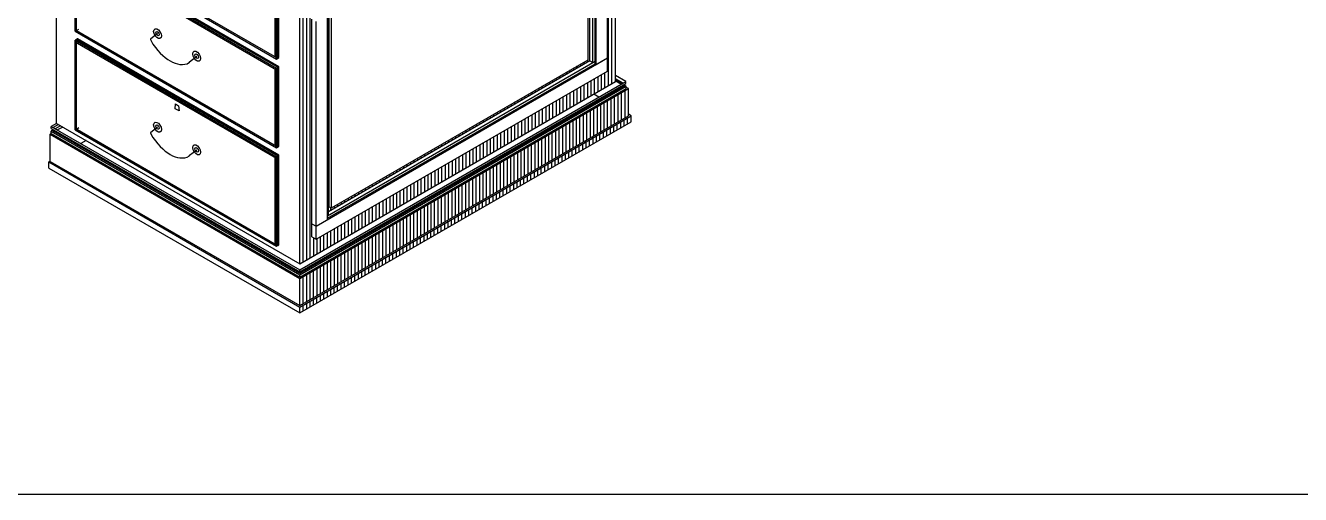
# Model space of a CAD drawing. Header units: inches. Extents: x 0.3 to 16.2, y 0.3 to 11.4.
# Drawn here: x 3.001 to 6.23, y 0.315 to 1.503 of the extents above; entities that cross this region are included whole.
import ezdxf

# ---------------------------------------------------------------- set-up
doc = ezdxf.new("R2010")
doc.units = ezdxf.units.IN
doc.header["$LTSCALE"] = 0.009843
doc.header["$MEASUREMENT"] = 0
doc.layers.add('GEOMETRY', color=7, linetype='Continuous')

msp = doc.modelspace()

# ---------------------------------------------------------------- linework, layer by layer
at = {"layer": 'GEOMETRY'}
for p, q in [((4.4862, 1.3555), (4.4862, 2.0382)), ((4.4949, 1.3606), (4.4949, 2.0433)), ((4.4776, 1.3508), (4.4776, 2.0331)), ((4.4752, 1.4205), (4.4752, 1.9386)), ((3.0795, 1.2547), (3.0795, 1.9374)), ((4.4299, 1.4134), (4.4299, 1.9098)), ((4.4378, 1.4091), (4.4378, 1.9146)), ((4.4433, 1.4122), (4.4433, 1.9177)), ((4.4465, 1.4039), (4.4465, 1.922)), ((4.4256, 1.4161), (4.4256, 1.8984)), ((3.1264, 1.7161), (3.6366, 1.4217)), ((3.1264, 1.7161), (3.6366, 1.4217)), ((3.1264, 1.7126), (3.6366, 1.4177)), ((3.1295, 1.7142), (3.6366, 1.4217)), ((3.1264, 1.6898), (3.6366, 1.3949)), ((3.1264, 1.6898), (3.6366, 1.3949)), ((3.1264, 1.6858), (3.6366, 1.3909)), ((3.1264, 1.4917), (3.1264, 1.6858)), ((3.1295, 1.6913), (3.6398, 1.3969)), ((3.1295, 1.6913), (3.6398, 1.3969)), ((3.1295, 1.4902), (3.1295, 1.6839)), ((3.1295, 1.4937), (3.1295, 1.6839)), ((3.6425, 1.3984), (3.1323, 1.6929)), ((3.6425, 1.3984), (3.1323, 1.6929)), ((3.6331, 1.4236), (3.6331, 1.5921)), ((3.6366, 1.4217), (3.6366, 1.5902)), ((3.6398, 1.4197), (3.6398, 1.5961)), ((3.6425, 1.4213), (3.6425, 1.5976)), ((3.6425, 1.4252), (3.6425, 1.5937)), ((3.6953, 0.8992), (3.6953, 1.585)), ((3.7043, 0.9043), (3.7043, 1.5866)), ((3.713, 0.9094), (3.713, 1.5917)), ((3.7217, 0.9142), (3.7217, 1.5969)), ((3.726, 1.0008), (3.726, 1.5189)), ((3.7657, 1.011), (3.7657, 1.5291)), ((3.7681, 1.0224), (3.7681, 1.528)), ((3.7701, 1.0437), (3.7701, 1.5264)), ((3.7756, 1.0406), (3.7756, 1.5232)), ((3.1264, 1.4917), (3.6366, 1.1972)), ((3.1264, 1.4917), (3.6366, 1.1972)), ((3.1264, 1.4917), (3.1295, 1.4902)), ((3.1264, 1.4882), (3.1264, 1.4917)), ((3.1264, 1.4882), (3.6366, 1.1933)), ((3.1295, 1.4902), (3.1354, 1.4933)), ((3.1295, 1.4902), (3.6366, 1.1972)), ((3.3252, 1.4878), (3.3264, 1.4921)), ((3.3264, 1.4823), (3.3252, 1.4878)), ((3.3264, 1.4921), (3.3291, 1.4945)), ((3.3291, 1.4945), (3.3331, 1.4945)), ((3.3307, 1.4846), (3.3315, 1.487)), ((3.3315, 1.487), (3.3339, 1.4878)), ((3.3331, 1.4945), (3.3374, 1.4921)), ((3.3339, 1.4878), (3.3366, 1.4862)), ((3.3366, 1.4862), (3.3386, 1.4831)), ((3.3374, 1.4921), (3.3413, 1.4874)), ((3.3413, 1.4874), (3.3441, 1.4819)), ((3.737, 0.9945), (3.737, 1.5126)), ((3.1323, 1.4689), (3.1264, 1.4654)), ((3.1264, 1.4654), (3.6366, 1.1705)), ((3.1264, 1.4654), (3.6366, 1.1705)), ((3.1264, 1.4614), (3.1264, 1.4654)), ((3.1264, 1.4614), (3.6366, 1.1669)), ((3.1264, 1.4614), (3.1295, 1.4594)), ((3.1264, 1.4614), (3.1295, 1.4594)), ((3.1264, 1.2425), (3.1264, 1.4614)), ((3.1323, 1.4689), (3.1295, 1.4669)), ((3.1295, 1.4669), (3.6398, 1.1724)), ((3.1295, 1.4669), (3.6398, 1.1724)), ((3.1295, 1.2406), (3.1295, 1.4594)), ((3.1295, 1.2441), (3.1295, 1.4594)), ((3.6425, 1.174), (3.1323, 1.4689)), ((3.6425, 1.174), (3.1323, 1.4689)), ((3.335, 1.4823), (3.3177, 1.4681)), ((3.3177, 1.4681), (3.3177, 1.4669)), ((3.3177, 1.4669), (3.3236, 1.4559)), ((3.3236, 1.4559), (3.3299, 1.4472)), ((3.3291, 1.4768), (3.3264, 1.4823)), ((3.3331, 1.4724), (3.3291, 1.4768)), ((3.3315, 1.4811), (3.3307, 1.4846)), ((3.3339, 1.478), (3.3315, 1.4811)), ((3.3374, 1.4697), (3.3331, 1.4724)), ((3.3366, 1.4764), (3.3339, 1.478)), ((3.3386, 1.4772), (3.3366, 1.4764)), ((3.3413, 1.4697), (3.3374, 1.4697)), ((3.3386, 1.4831), (3.3394, 1.4795)), ((3.3394, 1.4795), (3.3386, 1.4772)), ((3.3441, 1.472), (3.3413, 1.4697)), ((3.3441, 1.4819), (3.3449, 1.4764)), ((3.3449, 1.4764), (3.3441, 1.472)), ((3.3299, 1.4472), (3.3362, 1.4398)), ((3.3362, 1.4398), (3.3421, 1.4331)), ((3.3421, 1.4331), (3.3484, 1.4268)), ((3.3484, 1.4268), (3.3547, 1.4217)), ((3.3547, 1.4217), (3.361, 1.4169)), ((3.4165, 1.411), (3.4343, 1.4248)), ((3.4244, 1.4307), (3.4252, 1.435)), ((3.4252, 1.4252), (3.4244, 1.4307)), ((3.4252, 1.435), (3.428, 1.4374)), ((3.428, 1.4197), (3.4252, 1.4252)), ((3.428, 1.4374), (3.4319, 1.4374)), ((3.4299, 1.4276), (3.4307, 1.4299)), ((3.4307, 1.424), (3.4299, 1.4276)), ((3.4307, 1.4299), (3.4327, 1.4307)), ((3.4327, 1.4209), (3.4307, 1.424)), ((3.4319, 1.4374), (3.4362, 1.435)), ((3.4327, 1.4307), (3.4354, 1.4291)), ((3.4354, 1.4291), (3.4378, 1.426)), ((3.4362, 1.435), (3.4402, 1.4303)), ((3.4378, 1.426), (3.4386, 1.4224)), ((3.4386, 1.4224), (3.4378, 1.4201)), ((3.4402, 1.4303), (3.4429, 1.4248)), ((3.4429, 1.4248), (3.4441, 1.4193)), ((3.6331, 1.4236), (3.6366, 1.4217)), ((3.6366, 1.4217), (3.6425, 1.4252)), ((3.6366, 1.4217), (3.6425, 1.4252)), ((3.6366, 1.4217), (3.6425, 1.4252)), ((3.6366, 1.4177), (3.6366, 1.4217)), ((3.6366, 1.4177), (3.6425, 1.4213)), ((3.6398, 1.4197), (3.6425, 1.4213)), ((3.6425, 1.4213), (3.6425, 1.4252)), ((3.361, 1.4169), (3.3669, 1.413)), ((3.3669, 1.413), (3.3732, 1.4098)), ((3.3732, 1.4098), (3.3795, 1.4071)), ((3.3795, 1.4071), (3.3854, 1.4055)), ((3.3854, 1.4055), (3.3917, 1.4043)), ((3.3917, 1.4043), (3.398, 1.4039)), ((3.398, 1.4039), (3.4043, 1.4047)), ((3.4043, 1.4047), (3.4102, 1.4059)), ((3.4102, 1.4059), (3.4165, 1.4098)), ((3.4165, 1.4098), (3.4165, 1.411)), ((3.4319, 1.415), (3.428, 1.4197)), ((3.4362, 1.4126), (3.4319, 1.415)), ((3.4354, 1.4193), (3.4327, 1.4209)), ((3.4378, 1.4201), (3.4354, 1.4193)), ((3.4402, 1.4126), (3.4362, 1.4126)), ((3.4429, 1.415), (3.4402, 1.4126)), ((3.4441, 1.4193), (3.4429, 1.415)), ((3.6331, 1.3929), (3.6366, 1.3909)), ((3.6331, 1.3929), (3.6366, 1.3909)), ((3.6331, 1.1992), (3.6331, 1.3929)), ((3.6366, 1.3949), (3.6425, 1.3984)), ((3.6366, 1.3949), (3.6425, 1.3984)), ((3.6394, 1.3965), (3.6366, 1.3949)), ((3.6366, 1.3909), (3.6366, 1.3949)), ((3.6366, 1.3909), (3.6425, 1.3945)), ((3.6366, 1.3909), (3.6425, 1.3945)), ((3.6366, 1.3909), (3.6425, 1.3945)), ((3.6366, 1.1972), (3.6366, 1.3909)), ((3.6398, 1.3969), (3.6425, 1.3984)), ((3.6398, 1.3969), (3.6425, 1.3984)), ((3.6398, 1.1953), (3.6398, 1.3969)), ((3.6425, 1.1969), (3.6425, 1.3984)), ((3.6425, 1.3945), (3.6425, 1.3984)), ((3.6425, 1.2008), (3.6425, 1.3945)), ((3.737, 0.9945), (4.4752, 1.4205)), ((3.737, 0.9945), (4.4752, 1.4205)), ((3.7657, 1.0209), (4.4433, 1.4122)), ((3.7657, 1.0209), (4.4433, 1.4122)), ((3.7657, 1.0146), (4.4433, 1.4059)), ((4.4299, 1.4134), (3.7681, 1.0311)), ((3.7756, 1.0406), (4.4256, 1.4161)), ((4.3807, 1.385), (4.3807, 1.3902)), ((4.3894, 1.3902), (4.3894, 1.3953)), ((4.3984, 1.3953), (4.3984, 1.4004)), ((4.4071, 1.4), (4.4071, 1.4051)), ((4.4157, 1.4051), (4.4157, 1.4102)), ((4.4248, 1.4102), (4.4248, 1.4154)), ((4.4299, 1.4134), (4.4378, 1.4091)), ((4.4378, 1.4091), (4.4433, 1.4122)), ((4.4433, 1.4059), (4.4433, 1.4122)), ((4.4433, 1.4059), (4.4465, 1.4039)), ((4.4465, 1.4039), (4.4752, 1.4205)), ((4.4752, 1.3874), (4.4752, 1.4205)), ((3.6953, 0.8992), (4.4949, 1.3606)), ((3.6953, 0.8839), (4.5213, 1.3606)), ((3.6953, 0.8839), (4.5213, 1.3606)), ((3.737, 0.9614), (4.4752, 1.3874)), ((4.328, 1.3547), (4.328, 1.3594)), ((4.3366, 1.3594), (4.3366, 1.3646)), ((4.3457, 1.3646), (4.3457, 1.3697)), ((4.3543, 1.3697), (4.3543, 1.3748)), ((4.363, 1.3748), (4.363, 1.3799)), ((4.372, 1.3799), (4.372, 1.385)), ((4.4248, 1.3201), (4.4248, 1.3583)), ((4.4335, 1.3252), (4.4335, 1.3634)), ((4.4421, 1.3303), (4.4421, 1.3685)), ((4.4512, 1.3354), (4.4512, 1.3736)), ((4.4598, 1.3406), (4.4598, 1.3787)), ((4.4685, 1.3457), (4.4685, 1.3835)), ((4.5213, 1.3606), (4.4949, 1.376)), ((4.5142, 1.3567), (4.4949, 1.3677)), ((4.5122, 1.3555), (4.4949, 1.3654)), ((4.5094, 1.3539), (4.4949, 1.3622)), ((4.5213, 1.3555), (4.5213, 1.3606)), ((3.6953, 0.8787), (4.5213, 1.3555)), ((3.6953, 0.8756), (4.5157, 1.3492)), ((3.6953, 0.8717), (4.5224, 1.3492)), ((3.6953, 0.8717), (4.5224, 1.3492)), ((3.6953, 0.8654), (4.5224, 1.3429)), ((3.6953, 0.8622), (4.528, 1.3429)), ((3.6953, 0.8622), (4.528, 1.3429)), ((4.2752, 1.324), (4.2752, 1.3291)), ((4.2843, 1.3291), (4.2843, 1.3343)), ((4.2929, 1.3343), (4.2929, 1.3394)), ((4.3016, 1.3394), (4.3016, 1.3445)), ((4.3106, 1.3445), (4.3106, 1.3496)), ((4.3193, 1.3496), (4.3193, 1.3547)), ((4.372, 1.2898), (4.372, 1.328)), ((4.3807, 1.2949), (4.3807, 1.3331)), ((4.3894, 1.3), (4.3894, 1.3378)), ((4.3984, 1.3051), (4.3984, 1.3429)), ((4.4071, 1.3098), (4.4071, 1.348)), ((4.4157, 1.315), (4.4157, 1.3531)), ((4.4531, 1.3213), (4.4402, 1.3291)), ((4.5016, 1.2591), (4.5016, 1.328)), ((4.5102, 1.2642), (4.5102, 1.3327)), ((4.5157, 1.3492), (4.5157, 1.3524)), ((4.5197, 1.3476), (4.5157, 1.35)), ((4.5224, 1.3492), (4.5165, 1.3528)), ((4.5193, 1.2693), (4.5193, 1.3378)), ((4.5224, 1.3429), (4.5224, 1.3492)), ((4.528, 1.3429), (4.5224, 1.3461)), ((4.528, 1.2744), (4.528, 1.3429)), ((3.3795, 1.2921), (3.3807, 1.3043)), ((3.3898, 1.2866), (3.3795, 1.2921)), ((3.3807, 1.3043), (3.3886, 1.2996)), ((3.3886, 1.2996), (3.3898, 1.2866)), ((4.2138, 1.2886), (4.2138, 1.2937)), ((4.2224, 1.2937), (4.2224, 1.2988)), ((4.2315, 1.2988), (4.2315, 1.3039)), ((4.2402, 1.3039), (4.2402, 1.3091)), ((4.2488, 1.3091), (4.2488, 1.3138)), ((4.2579, 1.3138), (4.2579, 1.3189)), ((4.2665, 1.3189), (4.2665, 1.324)), ((4.3106, 1.2543), (4.3106, 1.2925)), ((4.3193, 1.2594), (4.3193, 1.2972)), ((4.328, 1.2642), (4.328, 1.3024)), ((4.3366, 1.2693), (4.3366, 1.3075)), ((4.3457, 1.2744), (4.3457, 1.3126)), ((4.3543, 1.2795), (4.3543, 1.3177)), ((4.363, 1.2846), (4.363, 1.3228)), ((4.4402, 1.2236), (4.4402, 1.2925)), ((4.4492, 1.2287), (4.4492, 1.2972)), ((4.4579, 1.2339), (4.4579, 1.3024)), ((4.4638, 1.3154), (4.4602, 1.3173)), ((4.4665, 1.239), (4.4665, 1.3075)), ((4.472, 1.3106), (4.4693, 1.3122)), ((4.4752, 1.2441), (4.4752, 1.3126)), ((4.4843, 1.2492), (4.4843, 1.3177)), ((4.4929, 1.2543), (4.4929, 1.3228)), ((3.6953, 0.7937), (4.528, 1.2744)), ((3.6953, 0.7898), (4.5346, 1.2744)), ((3.6953, 0.7898), (4.5346, 1.2744)), ((4.161, 1.2583), (4.161, 1.2634)), ((4.1697, 1.2634), (4.1697, 1.2681)), ((4.1787, 1.2681), (4.1787, 1.2732)), ((4.1874, 1.2732), (4.1874, 1.2783)), ((4.1961, 1.2783), (4.1961, 1.2835)), ((4.2051, 1.2835), (4.2051, 1.2886)), ((4.2579, 1.2236), (4.2579, 1.2618)), ((4.2665, 1.2287), (4.2665, 1.2669)), ((4.2752, 1.2339), (4.2752, 1.272)), ((4.2843, 1.239), (4.2843, 1.2772)), ((4.2929, 1.2441), (4.2929, 1.2823)), ((4.3016, 1.2492), (4.3016, 1.2874)), ((4.3878, 1.1933), (4.3878, 1.2622)), ((4.3965, 1.1984), (4.3965, 1.2669)), ((4.4051, 1.2035), (4.4051, 1.272)), ((4.4142, 1.2087), (4.4142, 1.2772)), ((4.4228, 1.2138), (4.4228, 1.2823)), ((4.4315, 1.2189), (4.4315, 1.2874)), ((4.5169, 1.2492), (4.5169, 1.2642)), ((4.526, 1.2539), (4.526, 1.2693)), ((4.5346, 1.2744), (4.528, 1.2783)), ((4.5346, 1.2591), (4.5346, 1.2744)), ((3.0657, 1.2291), (3.063, 1.2276)), ((3.063, 1.2276), (3.6953, 0.8622)), ((3.063, 1.2276), (3.6953, 0.8622)), ((3.063, 1.1587), (3.063, 1.2276)), ((3.0689, 1.2374), (3.0657, 1.2354)), ((3.0657, 1.2354), (3.6953, 0.8717)), ((3.0657, 1.2354), (3.6953, 0.8717)), ((3.0657, 1.2291), (3.0657, 1.2354)), ((3.0657, 1.2291), (3.6953, 0.8654)), ((3.0795, 1.2547), (3.0661, 1.2472)), ((3.0661, 1.2472), (3.6953, 0.8839)), ((3.0661, 1.2472), (3.6953, 0.8839)), ((3.0661, 1.2421), (3.0661, 1.2472)), ((3.0661, 1.2421), (3.6953, 0.8787)), ((3.0689, 1.2374), (3.0689, 1.2406)), ((3.0689, 1.2374), (3.6953, 0.8756)), ((3.0839, 1.2524), (3.0705, 1.2445)), ((3.0744, 1.2343), (3.0713, 1.2323)), ((3.0894, 1.2488), (3.076, 1.2413)), ((3.0795, 1.2547), (3.6953, 0.8992)), ((3.0949, 1.2457), (3.0815, 1.2382)), ((3.1264, 1.2425), (3.6366, 0.9476)), ((3.1264, 1.2425), (3.6366, 0.9476)), ((3.1264, 1.2425), (3.1295, 1.2406)), ((3.1264, 1.2386), (3.1264, 1.2425)), ((3.1264, 1.2386), (3.6366, 0.9437)), ((3.1295, 1.2406), (3.1354, 1.2441)), ((3.1295, 1.2406), (3.6366, 0.9476)), ((3.335, 1.2453), (3.3177, 1.2311)), ((3.3177, 1.2311), (3.3177, 1.2299)), ((3.3177, 1.2299), (3.3236, 1.2189)), ((3.3252, 1.2508), (3.3264, 1.2551)), ((3.3264, 1.2453), (3.3252, 1.2508)), ((3.3264, 1.2551), (3.3291, 1.2579)), ((3.3291, 1.2398), (3.3264, 1.2453)), ((3.3291, 1.2579), (3.3331, 1.2575)), ((3.3331, 1.2354), (3.3291, 1.2398)), ((3.3307, 1.2476), (3.3315, 1.2504)), ((3.3315, 1.2441), (3.3307, 1.2476)), ((3.3315, 1.2504), (3.3339, 1.2508)), ((3.3339, 1.2409), (3.3315, 1.2441)), ((3.3331, 1.2575), (3.3374, 1.2551)), ((3.3374, 1.2327), (3.3331, 1.2354)), ((3.3339, 1.2508), (3.3366, 1.2492)), ((3.3366, 1.2398), (3.3339, 1.2409)), ((3.3366, 1.2492), (3.3386, 1.2461)), ((3.3386, 1.2402), (3.3366, 1.2398)), ((3.3374, 1.2551), (3.3413, 1.2504)), ((3.3413, 1.2327), (3.3374, 1.2327)), ((3.3386, 1.2461), (3.3394, 1.2425)), ((3.3394, 1.2425), (3.3386, 1.2402)), ((3.3413, 1.2504), (3.3441, 1.2449)), ((3.3441, 1.235), (3.3413, 1.2327)), ((3.3441, 1.2449), (3.3449, 1.2394)), ((3.3449, 1.2394), (3.3441, 1.235)), ((3.6953, 0.7748), (4.5346, 1.2591)), ((4.0996, 1.2228), (4.0996, 1.2276)), ((4.1083, 1.2276), (4.1083, 1.2327)), ((4.1173, 1.2327), (4.1173, 1.2378)), ((4.126, 1.2378), (4.126, 1.2429)), ((4.1346, 1.2429), (4.1346, 1.248)), ((4.1433, 1.248), (4.1433, 1.2531)), ((4.1524, 1.2531), (4.1524, 1.2583)), ((4.2051, 1.1933), (4.2051, 1.2315)), ((4.2138, 1.1984), (4.2138, 1.2366)), ((4.2224, 1.2035), (4.2224, 1.2417)), ((4.2315, 1.2087), (4.2315, 1.2469)), ((4.2402, 1.2138), (4.2402, 1.2516)), ((4.2488, 1.2189), (4.2488, 1.2567)), ((4.335, 1.163), (4.335, 1.2315)), ((4.3441, 1.1681), (4.3441, 1.2366)), ((4.3528, 1.1732), (4.3528, 1.2417)), ((4.3614, 1.1783), (4.3614, 1.2469)), ((4.3701, 1.1835), (4.3701, 1.252)), ((4.3791, 1.1882), (4.3791, 1.2571)), ((4.4559, 1.2138), (4.4559, 1.2291)), ((4.4646, 1.2189), (4.4646, 1.2339)), ((4.4732, 1.224), (4.4732, 1.239)), ((4.4823, 1.2287), (4.4823, 1.2441)), ((4.4909, 1.2339), (4.4909, 1.2492)), ((4.4996, 1.239), (4.4996, 1.2543)), ((4.5083, 1.2441), (4.5083, 1.2594)), ((3.1339, 1.1996), (3.1307, 1.198)), ((3.1543, 1.2114), (3.1409, 1.2039)), ((3.3236, 1.2189), (3.3299, 1.2106)), ((3.3299, 1.2106), (3.3362, 1.2028)), ((3.3362, 1.2028), (3.3421, 1.1961)), ((3.3421, 1.1961), (3.3484, 1.1902)), ((3.4244, 1.1937), (3.4252, 1.198)), ((3.4252, 1.198), (3.428, 1.2004)), ((3.428, 1.2004), (3.4319, 1.2004)), ((3.4319, 1.2004), (3.4362, 1.198)), ((3.4362, 1.198), (3.4402, 1.1933)), ((3.6331, 1.1992), (3.6366, 1.1972)), ((3.6366, 1.1972), (3.6425, 1.2008)), ((3.6366, 1.1972), (3.6425, 1.2008)), ((3.6366, 1.1972), (3.6425, 1.2008)), ((3.6366, 1.1933), (3.6366, 1.1972)), ((3.6366, 1.1933), (3.6425, 1.1969)), ((3.6398, 1.1953), (3.6425, 1.1969)), ((3.6425, 1.1969), (3.6425, 1.2008)), ((4.0469, 1.1921), (4.0469, 1.1972)), ((4.0555, 1.1972), (4.0555, 1.2024)), ((4.0646, 1.2024), (4.0646, 1.2075)), ((4.0732, 1.2075), (4.0732, 1.2126)), ((4.0819, 1.2126), (4.0819, 1.2177)), ((4.0909, 1.2177), (4.0909, 1.2228)), ((4.1433, 1.1579), (4.1433, 1.1961)), ((4.1524, 1.163), (4.1524, 1.2012)), ((4.161, 1.1681), (4.161, 1.2059)), ((4.1697, 1.1732), (4.1697, 1.211)), ((4.1787, 1.178), (4.1787, 1.2161)), ((4.1874, 1.1831), (4.1874, 1.2213)), ((4.1961, 1.1882), (4.1961, 1.2264)), ((4.2736, 1.1276), (4.2736, 1.1961)), ((4.2827, 1.1327), (4.2827, 1.2012)), ((4.2913, 1.1378), (4.2913, 1.2063)), ((4.3, 1.1429), (4.3, 1.2114)), ((4.3087, 1.148), (4.3087, 1.2165)), ((4.3177, 1.1531), (4.3177, 1.2217)), ((4.3264, 1.1579), (4.3264, 1.2268)), ((4.4035, 1.1835), (4.4035, 1.1988)), ((4.4122, 1.1886), (4.4122, 1.2035)), ((4.4209, 1.1937), (4.4209, 1.2087)), ((4.4295, 1.1984), (4.4295, 1.2138)), ((4.4386, 1.2035), (4.4386, 1.2189)), ((4.4472, 1.2087), (4.4472, 1.224)), ((3.1252, 1.1949), (3.1224, 1.1933)), ((3.3484, 1.1902), (3.3547, 1.1846)), ((3.3547, 1.1846), (3.361, 1.1799)), ((3.361, 1.1799), (3.3669, 1.176)), ((3.3669, 1.176), (3.3732, 1.1728)), ((3.3732, 1.1728), (3.3795, 1.1705)), ((3.3795, 1.1705), (3.3854, 1.1685)), ((3.3854, 1.1685), (3.3917, 1.1673)), ((3.3917, 1.1673), (3.398, 1.1673)), ((3.398, 1.1673), (3.4043, 1.1677)), ((3.4043, 1.1677), (3.4102, 1.1689)), ((3.4102, 1.1689), (3.4165, 1.1728)), ((3.4165, 1.174), (3.4343, 1.1882)), ((3.4165, 1.1728), (3.4165, 1.174)), ((3.4252, 1.1882), (3.4244, 1.1937)), ((3.428, 1.1827), (3.4252, 1.1882)), ((3.4319, 1.1783), (3.428, 1.1827)), ((3.4299, 1.1906), (3.4307, 1.1929)), ((3.4307, 1.187), (3.4299, 1.1906)), ((3.4307, 1.1929), (3.4327, 1.1937)), ((3.4327, 1.1839), (3.4307, 1.187)), ((3.4362, 1.1756), (3.4319, 1.1783)), ((3.4327, 1.1937), (3.4354, 1.1921)), ((3.4354, 1.1823), (3.4327, 1.1839)), ((3.4354, 1.1921), (3.4378, 1.189)), ((3.4378, 1.1831), (3.4354, 1.1823)), ((3.4402, 1.1756), (3.4362, 1.1756)), ((3.4378, 1.189), (3.4386, 1.1854)), ((3.4386, 1.1854), (3.4378, 1.1831)), ((3.4402, 1.1933), (3.4429, 1.1878)), ((3.4429, 1.178), (3.4402, 1.1756)), ((3.4429, 1.1878), (3.4441, 1.1823)), ((3.4441, 1.1823), (3.4429, 1.178)), ((3.6331, 1.1685), (3.6366, 1.1669)), ((3.6331, 1.1685), (3.6366, 1.1669)), ((3.6331, 0.9496), (3.6331, 1.1685)), ((3.6366, 1.1705), (3.6425, 1.174)), ((3.6366, 1.1705), (3.6425, 1.174)), ((3.6394, 1.172), (3.6366, 1.1705)), ((3.6366, 1.1669), (3.6366, 1.1705)), ((3.6366, 1.1669), (3.6425, 1.1701)), ((3.6366, 1.1669), (3.6425, 1.1701)), ((3.6366, 1.1669), (3.6425, 1.1701)), ((3.6366, 0.9476), (3.6366, 1.1669)), ((3.6398, 1.1724), (3.6425, 1.174)), ((3.6398, 1.1724), (3.6425, 1.174)), ((3.6398, 0.9457), (3.6398, 1.1724)), ((3.6425, 0.9472), (3.6425, 1.174)), ((3.6425, 1.1701), (3.6425, 1.174)), ((3.6425, 0.9512), (3.6425, 1.1701)), ((3.9941, 1.1618), (3.9941, 1.1669)), ((4.0028, 1.1669), (4.0028, 1.172)), ((4.0118, 1.172), (4.0118, 1.1772)), ((4.0205, 1.1772), (4.0205, 1.1819)), ((4.0291, 1.1819), (4.0291, 1.187)), ((4.0382, 1.187), (4.0382, 1.1921)), ((4.0909, 1.1276), (4.0909, 1.1654)), ((4.0996, 1.1323), (4.0996, 1.1705)), ((4.1083, 1.1374), (4.1083, 1.1756)), ((4.1173, 1.1425), (4.1173, 1.1807)), ((4.126, 1.1476), (4.126, 1.1858)), ((4.1346, 1.1528), (4.1346, 1.1909)), ((4.2213, 1.0972), (4.2213, 1.1657)), ((4.2299, 1.1024), (4.2299, 1.1709)), ((4.2386, 1.1075), (4.2386, 1.176)), ((4.2476, 1.1126), (4.2476, 1.1811)), ((4.2563, 1.1177), (4.2563, 1.1862)), ((4.265, 1.1224), (4.265, 1.1913)), ((4.3421, 1.148), (4.3421, 1.1634)), ((4.3512, 1.1531), (4.3512, 1.1685)), ((4.3598, 1.1583), (4.3598, 1.1736)), ((4.3685, 1.1634), (4.3685, 1.1783)), ((4.3772, 1.1685), (4.3772, 1.1835)), ((4.3858, 1.1732), (4.3858, 1.1886)), ((4.3949, 1.1783), (4.3949, 1.1937)), ((3.063, 1.1587), (3.0598, 1.1571)), ((3.0598, 1.1571), (3.6953, 0.7898)), ((3.0598, 1.1571), (3.6953, 0.7898)), ((3.0598, 1.1417), (3.0598, 1.1571)), ((3.0598, 1.1417), (3.6953, 0.7748)), ((3.063, 1.1587), (3.6953, 0.7937)), ((3.9327, 1.1264), (3.9327, 1.1315)), ((3.9413, 1.1315), (3.9413, 1.1362)), ((3.95, 1.1362), (3.95, 1.1413)), ((3.9591, 1.1413), (3.9591, 1.1465)), ((3.9677, 1.1465), (3.9677, 1.1516)), ((3.9764, 1.1516), (3.9764, 1.1567)), ((3.9854, 1.1567), (3.9854, 1.1618)), ((4.0382, 1.0969), (4.0382, 1.135)), ((4.0469, 1.102), (4.0469, 1.1402)), ((4.0555, 1.1071), (4.0555, 1.1453)), ((4.0646, 1.1122), (4.0646, 1.1504)), ((4.0732, 1.1173), (4.0732, 1.1555)), ((4.0819, 1.1224), (4.0819, 1.1602)), ((4.1685, 1.0669), (4.1685, 1.1354)), ((4.1776, 1.072), (4.1776, 1.1406)), ((4.1862, 1.0772), (4.1862, 1.1457)), ((4.1949, 1.0823), (4.1949, 1.1508)), ((4.2035, 1.087), (4.2035, 1.1559)), ((4.2126, 1.0921), (4.2126, 1.1606)), ((4.2898, 1.1177), (4.2898, 1.1331)), ((4.2984, 1.1228), (4.2984, 1.1382)), ((4.3071, 1.128), (4.3071, 1.1433)), ((4.3161, 1.1331), (4.3161, 1.148)), ((4.3248, 1.1382), (4.3248, 1.1531)), ((4.3335, 1.1429), (4.3335, 1.1583)), ((3.8799, 1.0957), (3.8799, 1.1008)), ((3.8886, 1.1008), (3.8886, 1.1059)), ((3.8976, 1.1059), (3.8976, 1.111)), ((3.9063, 1.111), (3.9063, 1.1161)), ((3.915, 1.1161), (3.915, 1.1213)), ((3.924, 1.1213), (3.924, 1.1264)), ((3.9764, 1.0614), (3.9764, 1.0996)), ((3.9854, 1.0665), (3.9854, 1.1047)), ((3.9941, 1.0717), (3.9941, 1.1098)), ((4.0028, 1.0768), (4.0028, 1.115)), ((4.0118, 1.0819), (4.0118, 1.1197)), ((4.0205, 1.087), (4.0205, 1.1248)), ((4.0291, 1.0917), (4.0291, 1.1299)), ((4.1071, 1.0315), (4.1071, 1.1)), ((4.1161, 1.0366), (4.1161, 1.1051)), ((4.1248, 1.0417), (4.1248, 1.1102)), ((4.1335, 1.0469), (4.1335, 1.1154)), ((4.1425, 1.0516), (4.1425, 1.1205)), ((4.1512, 1.0567), (4.1512, 1.1256)), ((4.1598, 1.0618), (4.1598, 1.1303)), ((4.2374, 1.0874), (4.2374, 1.1028)), ((4.2461, 1.0925), (4.2461, 1.1079)), ((4.2547, 1.0976), (4.2547, 1.113)), ((4.2634, 1.1028), (4.2634, 1.1181)), ((4.2724, 1.1079), (4.2724, 1.1228)), ((4.2811, 1.113), (4.2811, 1.128)), ((3.8272, 1.0654), (3.8272, 1.0705)), ((3.8358, 1.0705), (3.8358, 1.0756)), ((3.8449, 1.0756), (3.8449, 1.0807)), ((3.8535, 1.0807), (3.8535, 1.0858)), ((3.8622, 1.0858), (3.8622, 1.0909)), ((3.8713, 1.0906), (3.8713, 1.0957)), ((3.924, 1.0311), (3.924, 1.0693)), ((3.9327, 1.0362), (3.9327, 1.074)), ((3.9413, 1.0413), (3.9413, 1.0791)), ((3.95, 1.0461), (3.95, 1.0843)), ((3.9591, 1.0512), (3.9591, 1.0894)), ((3.9677, 1.0563), (3.9677, 1.0945)), ((4.0547, 1.0012), (4.0547, 1.0697)), ((4.0634, 1.0063), (4.0634, 1.0748)), ((4.072, 1.0114), (4.072, 1.0799)), ((4.0811, 1.0165), (4.0811, 1.085)), ((4.0898, 1.0213), (4.0898, 1.0902)), ((4.0984, 1.0264), (4.0984, 1.0949)), ((4.176, 1.0524), (4.176, 1.0673)), ((4.185, 1.0571), (4.185, 1.0724)), ((4.1937, 1.0622), (4.1937, 1.0776)), ((4.2024, 1.0673), (4.2024, 1.0827)), ((4.211, 1.0724), (4.211, 1.0878)), ((4.2197, 1.0776), (4.2197, 1.0925)), ((4.2287, 1.0827), (4.2287, 1.0976)), ((3.7701, 1.0437), (3.7756, 1.0406)), ((3.7744, 1.035), (3.7744, 1.0413)), ((3.7831, 1.0402), (3.7831, 1.0453)), ((3.7921, 1.0453), (3.7921, 1.05)), ((3.8008, 1.05), (3.8008, 1.0551)), ((3.8094, 1.0551), (3.8094, 1.0602)), ((3.8185, 1.0602), (3.8185, 1.0654)), ((3.8713, 1.0004), (3.8713, 1.0386)), ((3.8799, 1.0055), (3.8799, 1.0437)), ((3.8886, 1.0106), (3.8886, 1.0488)), ((3.8976, 1.0157), (3.8976, 1.0539)), ((3.9063, 1.0209), (3.9063, 1.0591)), ((3.915, 1.026), (3.915, 1.0642)), ((3.9933, 0.9657), (3.9933, 1.0343)), ((4.002, 0.9709), (4.002, 1.0394)), ((4.011, 0.976), (4.011, 1.0445)), ((4.0197, 0.9811), (4.0197, 1.0496)), ((4.0283, 0.9858), (4.0283, 1.0547)), ((4.037, 0.9909), (4.037, 1.0594)), ((4.0461, 0.9961), (4.0461, 1.0646)), ((4.1236, 1.022), (4.1236, 1.037)), ((4.1323, 1.0272), (4.1323, 1.0421)), ((4.1413, 1.0319), (4.1413, 1.0472)), ((4.15, 1.037), (4.15, 1.0524)), ((4.1587, 1.0421), (4.1587, 1.0575)), ((4.1673, 1.0472), (4.1673, 1.0626)), ((3.737, 0.9945), (3.7657, 1.011)), ((3.7657, 1.0209), (3.7681, 1.0224)), ((3.8094, 0.965), (3.8094, 1.0031)), ((3.8185, 0.9701), (3.8185, 1.0083)), ((3.8272, 0.9752), (3.8272, 1.0134)), ((3.8358, 0.9803), (3.8358, 1.0185)), ((3.8449, 0.9854), (3.8449, 1.0236)), ((3.8535, 0.9906), (3.8535, 1.0283)), ((3.8622, 0.9957), (3.8622, 1.0335)), ((3.9409, 0.9354), (3.9409, 1.0039)), ((3.9496, 0.9406), (3.9496, 1.0091)), ((3.9583, 0.9457), (3.9583, 1.0142)), ((3.9669, 0.9504), (3.9669, 1.0193)), ((3.976, 0.9555), (3.976, 1.024)), ((3.9846, 0.9606), (3.9846, 1.0291)), ((4.0626, 0.9866), (4.0626, 1.002)), ((4.0713, 0.9917), (4.0713, 1.0071)), ((4.0799, 0.9969), (4.0799, 1.0118)), ((4.0886, 1.0016), (4.0886, 1.0169)), ((4.0976, 1.0067), (4.0976, 1.022)), ((4.1063, 1.0118), (4.1063, 1.0272)), ((4.115, 1.0169), (4.115, 1.0323)), ((3.726, 1.0008), (3.737, 0.9945)), ((3.726, 1.0008), (3.737, 0.9945)), ((3.726, 1.0008), (3.737, 0.9945)), ((3.726, 0.9677), (3.726, 1.0008)), ((3.737, 0.9614), (3.737, 0.9945)), ((3.7567, 0.9346), (3.7567, 0.9728)), ((3.7657, 0.9398), (3.7657, 0.978)), ((3.7744, 0.9449), (3.7744, 0.9827)), ((3.7831, 0.95), (3.7831, 0.9878)), ((3.7921, 0.9547), (3.7921, 0.9929)), ((3.8008, 0.9598), (3.8008, 0.998)), ((3.8882, 0.9051), (3.8882, 0.9736)), ((3.8969, 0.9102), (3.8969, 0.9787)), ((3.9055, 0.915), (3.9055, 0.9839)), ((3.9146, 0.9201), (3.9146, 0.989)), ((3.9232, 0.9252), (3.9232, 0.9937)), ((3.9319, 0.9303), (3.9319, 0.9988)), ((4.0102, 0.9563), (4.0102, 0.9717)), ((4.0189, 0.9614), (4.0189, 0.9768)), ((4.0276, 0.9665), (4.0276, 0.9815)), ((4.0362, 0.9717), (4.0362, 0.9866)), ((4.0449, 0.9764), (4.0449, 0.9917)), ((4.0539, 0.9815), (4.0539, 0.9969)), ((3.6331, 0.9496), (3.6366, 0.9476)), ((3.6366, 0.9476), (3.6425, 0.9512)), ((3.6366, 0.9476), (3.6425, 0.9512)), ((3.6366, 0.9476), (3.6425, 0.9512)), ((3.6366, 0.9437), (3.6366, 0.9476)), ((3.6366, 0.9437), (3.6425, 0.9472)), ((3.6398, 0.9457), (3.6425, 0.9472)), ((3.6425, 0.9472), (3.6425, 0.9512)), ((3.726, 0.9677), (3.737, 0.9614)), ((3.7307, 0.9193), (3.7307, 0.9654)), ((3.7394, 0.9244), (3.7394, 0.9626)), ((3.748, 0.9295), (3.748, 0.9677)), ((3.8268, 0.8697), (3.8268, 0.9382)), ((3.8354, 0.8748), (3.8354, 0.9433)), ((3.8445, 0.8795), (3.8445, 0.9484)), ((3.8531, 0.8846), (3.8531, 0.9535)), ((3.8618, 0.8898), (3.8618, 0.9583)), ((3.8705, 0.8949), (3.8705, 0.9634)), ((3.8795, 0.9), (3.8795, 0.9685)), ((3.9575, 0.926), (3.9575, 0.9413)), ((3.9665, 0.9311), (3.9665, 0.9465)), ((3.9752, 0.9362), (3.9752, 0.9516)), ((3.9839, 0.9413), (3.9839, 0.9563)), ((3.9925, 0.9461), (3.9925, 0.9614)), ((4.0012, 0.9512), (4.0012, 0.9665)), ((3.7744, 0.8394), (3.7744, 0.9079)), ((3.7831, 0.8445), (3.7831, 0.913)), ((3.7917, 0.8492), (3.7917, 0.9181)), ((3.8004, 0.8543), (3.8004, 0.9228)), ((3.8094, 0.8594), (3.8094, 0.928)), ((3.8181, 0.8646), (3.8181, 0.9331)), ((3.8965, 0.8906), (3.8965, 0.9059)), ((3.9051, 0.8957), (3.9051, 0.911)), ((3.9138, 0.9008), (3.9138, 0.9161)), ((3.9228, 0.9059), (3.9228, 0.9213)), ((3.9315, 0.911), (3.9315, 0.926)), ((3.9402, 0.9161), (3.9402, 0.9311)), ((3.9488, 0.9209), (3.9488, 0.9362)), ((3.6953, 0.8787), (3.6953, 0.8839)), ((3.6953, 0.8756), (3.6953, 0.8819)), ((3.713, 0.8039), (3.713, 0.8724)), ((3.7217, 0.8091), (3.7217, 0.8776)), ((3.7303, 0.8138), (3.7303, 0.8827)), ((3.7394, 0.8189), (3.7394, 0.8874)), ((3.748, 0.824), (3.748, 0.8925)), ((3.7567, 0.8291), (3.7567, 0.8976)), ((3.7654, 0.8343), (3.7654, 0.9028)), ((3.8441, 0.8606), (3.8441, 0.8756)), ((3.8528, 0.8654), (3.8528, 0.8807)), ((3.8614, 0.8705), (3.8614, 0.8858)), ((3.8701, 0.8756), (3.8701, 0.8909)), ((3.8791, 0.8807), (3.8791, 0.8961)), ((3.8878, 0.8858), (3.8878, 0.9008)), ((3.6953, 0.8654), (3.6953, 0.8717)), ((3.6953, 0.7937), (3.6953, 0.8622)), ((3.7039, 0.7988), (3.7039, 0.8673)), ((3.7827, 0.8252), (3.7827, 0.8406)), ((3.7913, 0.8303), (3.7913, 0.8453)), ((3.8004, 0.835), (3.8004, 0.8504)), ((3.8091, 0.8402), (3.8091, 0.8555)), ((3.8177, 0.8453), (3.8177, 0.8606)), ((3.8264, 0.8504), (3.8264, 0.8657)), ((3.835, 0.8555), (3.835, 0.8705)), ((3.7303, 0.7949), (3.7303, 0.8102)), ((3.739, 0.8), (3.739, 0.815)), ((3.7476, 0.8051), (3.7476, 0.8201)), ((3.7567, 0.8098), (3.7567, 0.8252)), ((3.7654, 0.815), (3.7654, 0.8303)), ((3.774, 0.8201), (3.774, 0.8354)), ((3.6953, 0.7748), (3.6953, 0.7898)), ((3.7039, 0.7795), (3.7039, 0.7949)), ((3.713, 0.7846), (3.713, 0.8)), ((3.7217, 0.7898), (3.7217, 0.8051))]:
    msp.add_line(p, q, dxfattribs=at)
msp.add_lwpolyline([(0.315, 11.378), (16.2205, 11.378), (16.2205, 0.315), (0.315, 0.315), (0.315, 11.378)], dxfattribs=at)

doc.saveas('drawing.dxf')
